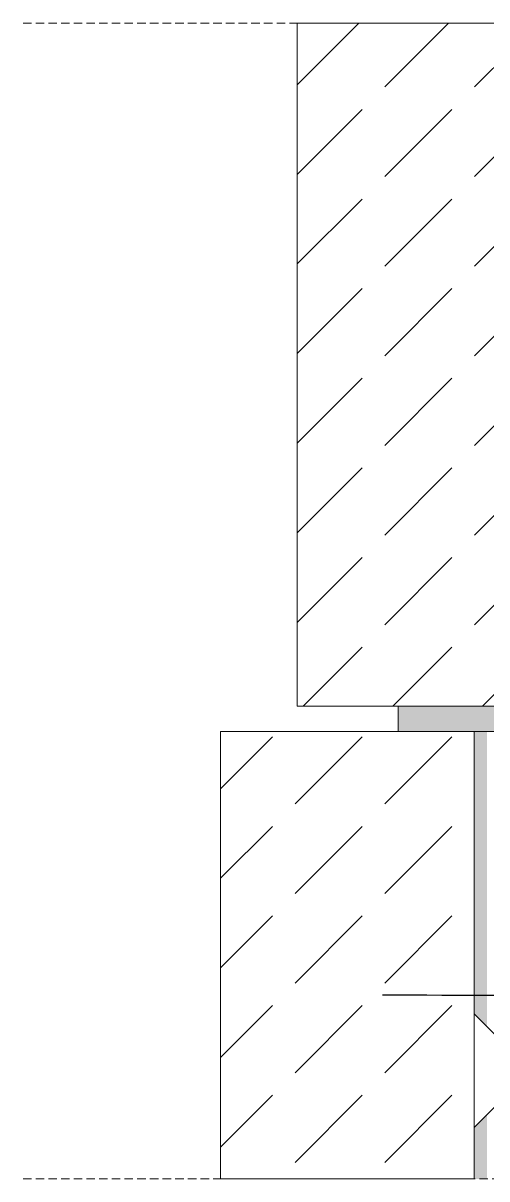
# Model space of a CAD drawing. Header units: millimetres. Extents: x -5804 to 56024, y 506 to 54141.
# Drawn here: x 50111 to 51208, y 11079 to 13815 of the extents above; entities that cross this region are included whole.
import ezdxf

# ---------------------------------------------------------------- set-up
doc = ezdxf.new("R2010")
doc.units = ezdxf.units.MM
doc.linetypes.add('Hidden Line', pattern=[30.00000000000001, 20, -10.00000000000001])
for name, color, linetype, lineweight in [('2D Drafting - General102', 254, 'Continuous', 13), ('2D Drafting - General2', 251, 'Continuous', 15), ('2D Drafting - General81', 251, 'Continuous', 20), ('Annotation - Label5', 161, 'Continuous', 25)]:
    doc.layers.add(name, color=color, linetype=linetype, lineweight=lineweight)
doc.styles.get("Standard").update_dxf_attribs({"font": 'arial.ttf'})
doc.dimstyles.new('GENERATED_STYLE__19', dxfattribs={"dimtxt": 0.18, "dimasz": 91.2, "dimexe": 0.18, "dimexo": 0.0625, "dimgap": 0.09, "dimtad": 0, "dimtih": 1, "dimtoh": 1, "dimdec": 4, "dimzin": 0, "dimdsep": 46, "dimtxsty": 'Standard', "dimcen": 0.09, "dimadec": 0, "dimazin": 0, "dimtfac": 1, "dimtdec": 4, "dimtmove": 0, "dimatfit": 3, "dimldrblk": 'ARROWHEAD_5', "dimfxl": 0, "dimtolj": 1, "dimtzin": 0, "dimarcsym": 0})
pattern_1 = [(44.99999999999999, (196276.6366698482, 291980.6100704302), (-212.1320343559642, 212.1320343559643), [225, -75]), (44.99999999999999, (196276.6366698482, 292192.7421047862), (-212.1320343559642, 212.1320343559643), [225, -75])]

# ---------------------------------------------------------------- blocks, each defined once
blk = doc.blocks.new('ARROWHEAD_5')
at = {"color": 0, "linetype": 'Continuous', "lineweight": 0}
blk.add_line((0, 0), (-1, 0), dxfattribs=at)
blk.add_solid([(-1, 0.2679), (0, 0), (-1, -0.2679), (-1, 0.2679)], dxfattribs=at)

msp = doc.modelspace()

# ---------------------------------------------------------------- hatches: boundary and pattern name
at = {"layer": '2D Drafting - General102', "linetype": 'Continuous'}
msp.add_hatch(color=256, dxfattribs=at).paths.add_polyline_path([(50998.17095634225, 12137.68810695028), (51749.50565073511, 12137.68810695028), (51749.50565073511, 12442.2931697522), (51689.50564924284, 12442.2931697522), (51689.50564924284, 12197.68810844261), (50998.17095634225, 12197.68810844261)])
at = {"layer": '2D Drafting - General81', "linetype": 'Continuous'}
h = msp.add_hatch(dxfattribs=at)
h.set_pattern_fill('BETON', color=256, scale=3, style=0, pattern_type=2)
h.set_pattern_definition(pattern_1)
h.paths.add_polyline_path([(50759.5056396228, 12197.68810695028), (51359.50565073517, 12197.68810695028), (51359.50565073517, 12725.15483562016), (51359.50565073517, 13814.74270373056), (50759.5056396228, 13814.74270373056), (50759.5056396228, 12725.15483562016)])
h = msp.add_hatch(dxfattribs=at)
h.set_pattern_fill('BETON', color=256, scale=3, style=0, pattern_type=2)
h.set_pattern_definition(pattern_1)
h.paths.add_polyline_path([(51178.17095716979, 11078.99949986665), (51178.17095716979, 12137.68810695028), (50578.17094605748, 12137.68810695028), (50578.17094605748, 11078.99949986665)])
for points in [[(51208.17095716979, 11439.44049210377), (51208.17095716979, 12137.68810695028), (51178.17095716979, 12137.68810695028), (51178.17095716979, 11469.44049210377)], [(51208.17095716979, 11078.99946080401), (51208.17095716979, 11231.00869346028), (51178.17095716979, 11201.00869346028), (51178.17095716979, 11078.99946080401)]]:
    msp.add_hatch(color=256, dxfattribs=at).paths.add_polyline_path(points, flags=0)

# ---------------------------------------------------------------- linework, layer by layer
at = {"layer": '2D Drafting - General2', "linetype": 'Hidden Line'}
for p, q in [((50110.74411460332, 13814.7426940448), (53165.48096008663, 13814.7426940448)), ((50110.74411460332, 11078.99946080401), (53165.48096008663, 11078.99946080401))]:
    msp.add_line(p, q, dxfattribs=at)
at = {"layer": '2D Drafting - General2', "linetype": 'Continuous'}
for p, q in [((51178.17095716979, 11469.44049210377), (51178.17095716979, 11335.22459278194)), ((51229.2610643009, 11418.35038497267), (51178.17095716979, 11469.44049210377)), ((51178.17095716979, 11201.00869346028), (51178.17095716979, 11335.22459278194)), ((51229.2610643009, 11252.09880059139), (51178.17095716979, 11201.00869346028))]:
    msp.add_line(p, q, dxfattribs=at)
at = {"layer": '2D Drafting - General2', "linetype": 'Continuous', "flags": 128}
for points in [[(50759.5056396228, 12197.68810695028), (51359.50565073517, 12197.68810695028), (51359.50565073517, 12725.15483562016), (51359.50565073517, 13814.74270373056), (50759.5056396228, 13814.74270373056), (50759.5056396228, 12725.15483562016)], [(50998.17095634225, 12137.68810695028), (51749.50565073511, 12137.68810695028), (51749.50565073511, 12442.2931697522), (51689.50564924284, 12442.2931697522), (51689.50564924284, 12197.68810844261), (50998.17095634225, 12197.68810844261)], [(51178.17095716979, 11078.99949986665), (51178.17095716979, 12137.68810695028), (50578.17094605748, 12137.68810695028), (50578.17094605748, 11078.99949986665)]]:
    msp.add_lwpolyline(points, close=True, dxfattribs=at)

# ---------------------------------------------------------------- leaders
at = {"layer": 'Annotation - Label5', "linetype": 'Continuous', "path_type": 1, "annotation_type": 0, "has_hookline": 1, "hookline_direction": 0, "text_width": 1241.705320600273}
msp.add_leader([(50961.42739600135, 11514.68629852091), (53201.39096008663, 11506.86936994947)], dimstyle='GENERATED_STYLE__19', dxfattribs=at)

doc.saveas('drawing.dxf')
